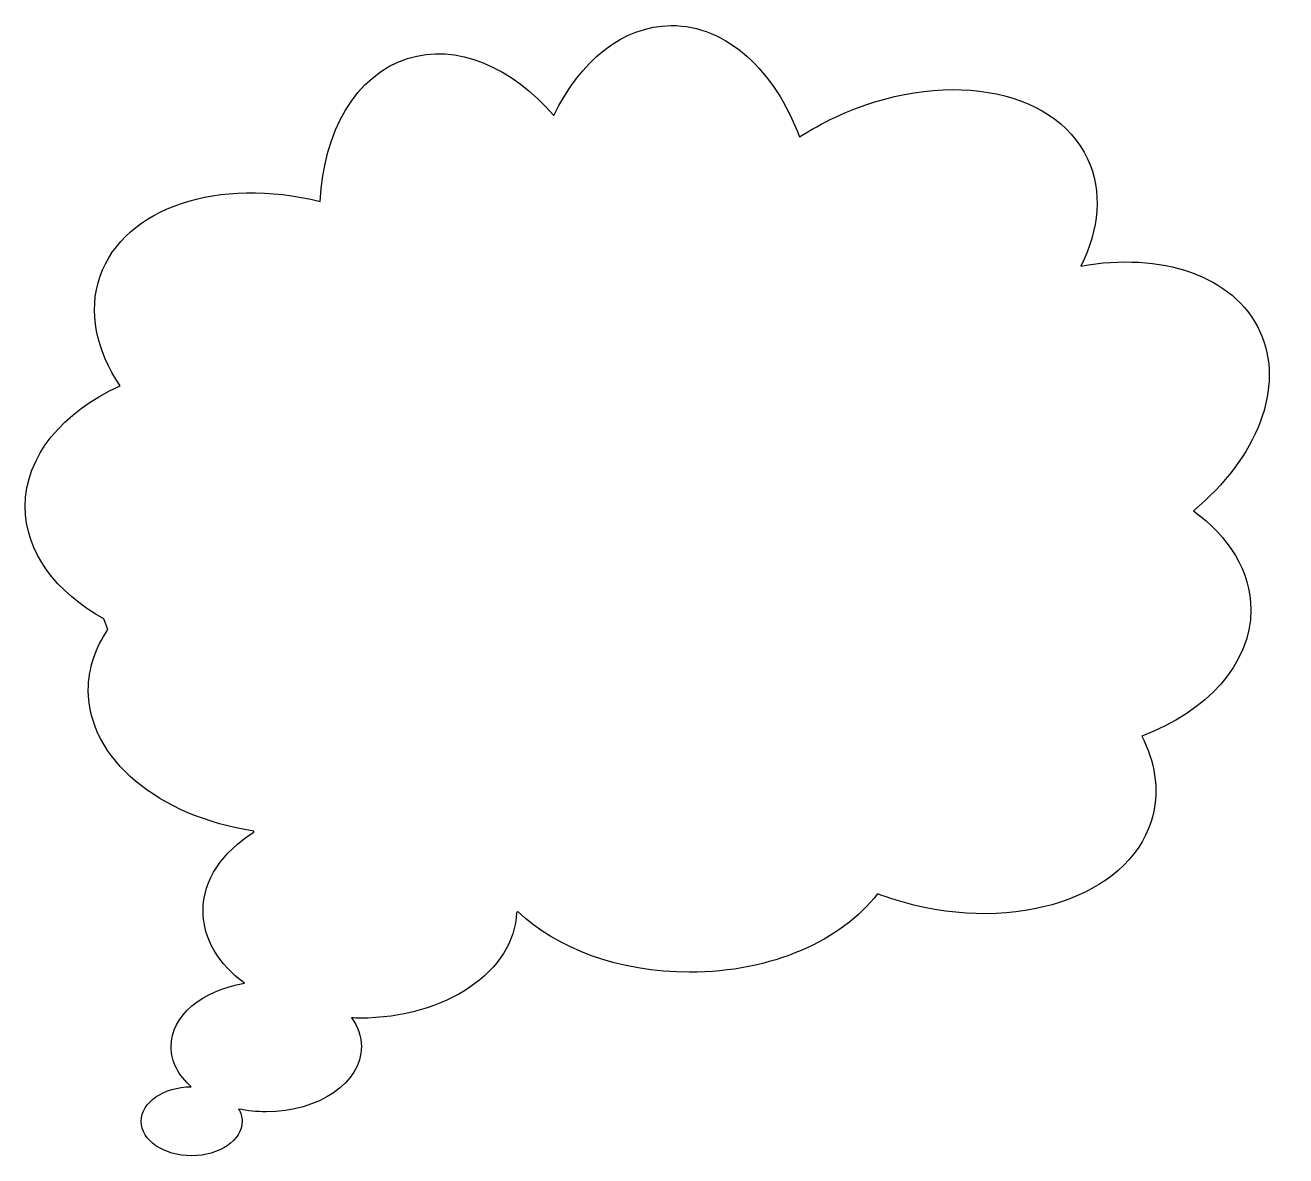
# Model space of a CAD drawing. Header units: centimetres. Extents: x -9.8 to 10, y -8.9 to 8.9.
import ezdxf

# ---------------------------------------------------------------- set-up
doc = ezdxf.new("R2010")
doc.units = ezdxf.units.CM
doc.header["$MEASUREMENT"] = 0
doc.layers.add('Camada 1', color=7, linetype='Continuous')

msp = doc.modelspace()

# ---------------------------------------------------------------- linework, layer by layer
at = {"layer": 'Camada 1'}
msp.add_open_spline([(8.56932, 1.25184), (9.56265, 2.07525), (10.01855, 3.1983), (9.60847, 4.07558), (9.60847, 4.07558), (9.20106, 4.94643), (8.06084, 5.31738), (6.80349, 5.0933), (6.80349, 5.0933), (7.08974, 5.66581), (7.14766, 6.26353), (6.9075, 6.77708), (6.9075, 6.77708), (6.37653, 7.91087), (4.60269, 8.20088), (2.94542, 7.42518), (2.94542, 7.42518), (2.74868, 7.33297), (2.56323, 7.22952), (2.38845, 7.1175), (2.38845, 7.1175), (2.00089, 8.16202), (1.24368, 8.87097), (0.37579, 8.8656), (0.37579, 8.8656), (-0.38812, 8.86076), (-1.05873, 8.30273), (-1.46425, 7.45439), (-1.46425, 7.45439), (-2.12978, 8.21882), (-2.99177, 8.59435), (-3.76184, 8.34855), (-3.76184, 8.34855), (-4.57813, 8.08828), (-5.07695, 7.20002), (-5.13243, 6.10618), (-5.13243, 6.10618), (-6.71234, 6.50046), (-8.20596, 6.01773), (-8.58429, 4.93193), (-8.58429, 4.93193), (-8.77714, 4.37816), (-8.64271, 3.76787), (-8.27121, 3.21222), (-8.27121, 3.21222), (-9.16726, 2.80669), (-9.75881, 2.11168), (-9.75881, 1.321), (-9.75881, 1.321), (-9.75881, 0.60776), (-9.27634, -0.02777), (-8.52344, -0.44322), (-8.52344, -0.44322), (-8.50349, -0.4987), (-8.48243, -0.55366), (-8.46018, -0.60858), (-8.46018, -0.60858), (-8.65597, -0.8978), (-8.76855, -1.21945), (-8.76855, -1.55931), (-8.76855, -1.55931), (-8.76855, -2.64246), (-7.65793, -3.54652), (-6.17344, -3.77139), (-6.17344, -3.77139), (-6.17331, -3.77703), (-6.17236, -3.78237), (-6.17209, -3.78827), (-6.17209, -3.78827), (-6.66046, -4.09598), (-6.96827, -4.53503), (-6.96827, -5.02499), (-6.96827, -5.02499), (-6.96827, -5.46322), (-6.72155, -5.86073), (-6.32044, -6.15984), (-6.32044, -6.15984), (-6.97981, -6.26599), (-7.47151, -6.6699), (-7.47151, -7.15369), (-7.47151, -7.15369), (-7.47151, -7.39092), (-7.35224, -7.60883), (-7.15375, -7.78253), (-7.15375, -7.78253), (-7.58835, -7.78438), (-7.94017, -8.02589), (-7.94017, -8.32395), (-7.94017, -8.32395), (-7.94017, -8.62309), (-7.58542, -8.86566), (-7.14827, -8.86566), (-7.14827, -8.86566), (-6.7111, -8.86566), (-6.35635, -8.62309), (-6.35635, -8.32395), (-6.35635, -8.32395), (-6.35635, -8.25614), (-6.37672, -8.19155), (-6.41009, -8.13176), (-6.41009, -8.13176), (-6.27327, -8.15991), (-6.12839, -8.17573), (-5.97816, -8.17573), (-5.97816, -8.17573), (-5.15343, -8.17573), (-4.4844, -7.71792), (-4.4844, -7.1537), (-4.4844, -7.1537), (-4.4844, -6.99127), (-4.54121, -6.83879), (-4.63945, -6.70232), (-4.63945, -6.70232), (-4.59643, -6.70367), (-4.55367, -6.7069), (-4.50999, -6.7069), (-4.50999, -6.7069), (-3.16353, -6.7069), (-2.0713, -5.96604), (-2.05333, -5.04749), (-2.05333, -5.04749), (-2.04529, -5.04349), (-2.03751, -5.03892), (-2.0292, -5.03516), (-2.0292, -5.03516), (-1.42828, -5.61036), (-0.44646, -5.98642), (0.66587, -5.98642), (0.66587, -5.98642), (1.95058, -5.98642), (3.0621, -5.48546), (3.61185, -4.75428), (3.61185, -4.75428), (3.79436, -4.82342), (3.98388, -4.88427), (4.18195, -4.9325), (4.18195, -4.9325), (5.96008, -5.3643), (7.64119, -4.728), (7.93657, -3.51111), (7.93657, -3.51111), (8.036, -3.10209), (7.96255, -2.68048), (7.75858, -2.28299), (7.75858, -2.28299), (8.77897, -1.89649), (9.47049, -1.15351), (9.47049, -0.29901), (9.47049, -0.29901), (9.47044, 0.30193), (9.12656, 0.84602), (8.56932, 1.25184)], degree=3, knots=[0, 0, 0, 0, 0.02564103, 0.02564103, 0.02564103, 0.02564103, 0.05128205, 0.05128205, 0.05128205, 0.05128205, 0.07692308, 0.07692308, 0.07692308, 0.07692308, 0.1025641, 0.1025641, 0.1025641, 0.1025641, 0.12820513, 0.12820513, 0.12820513, 0.12820513, 0.15384615, 0.15384615, 0.15384615, 0.15384615, 0.17948718, 0.17948718, 0.17948718, 0.17948718, 0.20512821, 0.20512821, 0.20512821, 0.20512821, 0.23076923, 0.23076923, 0.23076923, 0.23076923, 0.25641026, 0.25641026, 0.25641026, 0.25641026, 0.28205128, 0.28205128, 0.28205128, 0.28205128, 0.30769231, 0.30769231, 0.30769231, 0.30769231, 0.33333333, 0.33333333, 0.33333333, 0.33333333, 0.35897436, 0.35897436, 0.35897436, 0.35897436, 0.38461538, 0.38461538, 0.38461538, 0.38461538, 0.41025641, 0.41025641, 0.41025641, 0.41025641, 0.43589744, 0.43589744, 0.43589744, 0.43589744, 0.46153846, 0.46153846, 0.46153846, 0.46153846, 0.48717949, 0.48717949, 0.48717949, 0.48717949, 0.51282051, 0.51282051, 0.51282051, 0.51282051, 0.53846154, 0.53846154, 0.53846154, 0.53846154, 0.56410256, 0.56410256, 0.56410256, 0.56410256, 0.58974359, 0.58974359, 0.58974359, 0.58974359, 0.61538462, 0.61538462, 0.61538462, 0.61538462, 0.64102564, 0.64102564, 0.64102564, 0.64102564, 0.66666667, 0.66666667, 0.66666667, 0.66666667, 0.69230769, 0.69230769, 0.69230769, 0.69230769, 0.71794872, 0.71794872, 0.71794872, 0.71794872, 0.74358974, 0.74358974, 0.74358974, 0.74358974, 0.76923077, 0.76923077, 0.76923077, 0.76923077, 0.79487179, 0.79487179, 0.79487179, 0.79487179, 0.82051282, 0.82051282, 0.82051282, 0.82051282, 0.84615385, 0.84615385, 0.84615385, 0.84615385, 0.87179487, 0.87179487, 0.87179487, 0.87179487, 0.8974359, 0.8974359, 0.8974359, 0.8974359, 0.92307692, 0.92307692, 0.92307692, 0.92307692, 0.94871795, 0.94871795, 0.94871795, 0.94871795, 1, 1, 1, 1], dxfattribs=at)

doc.saveas('drawing.dxf')
